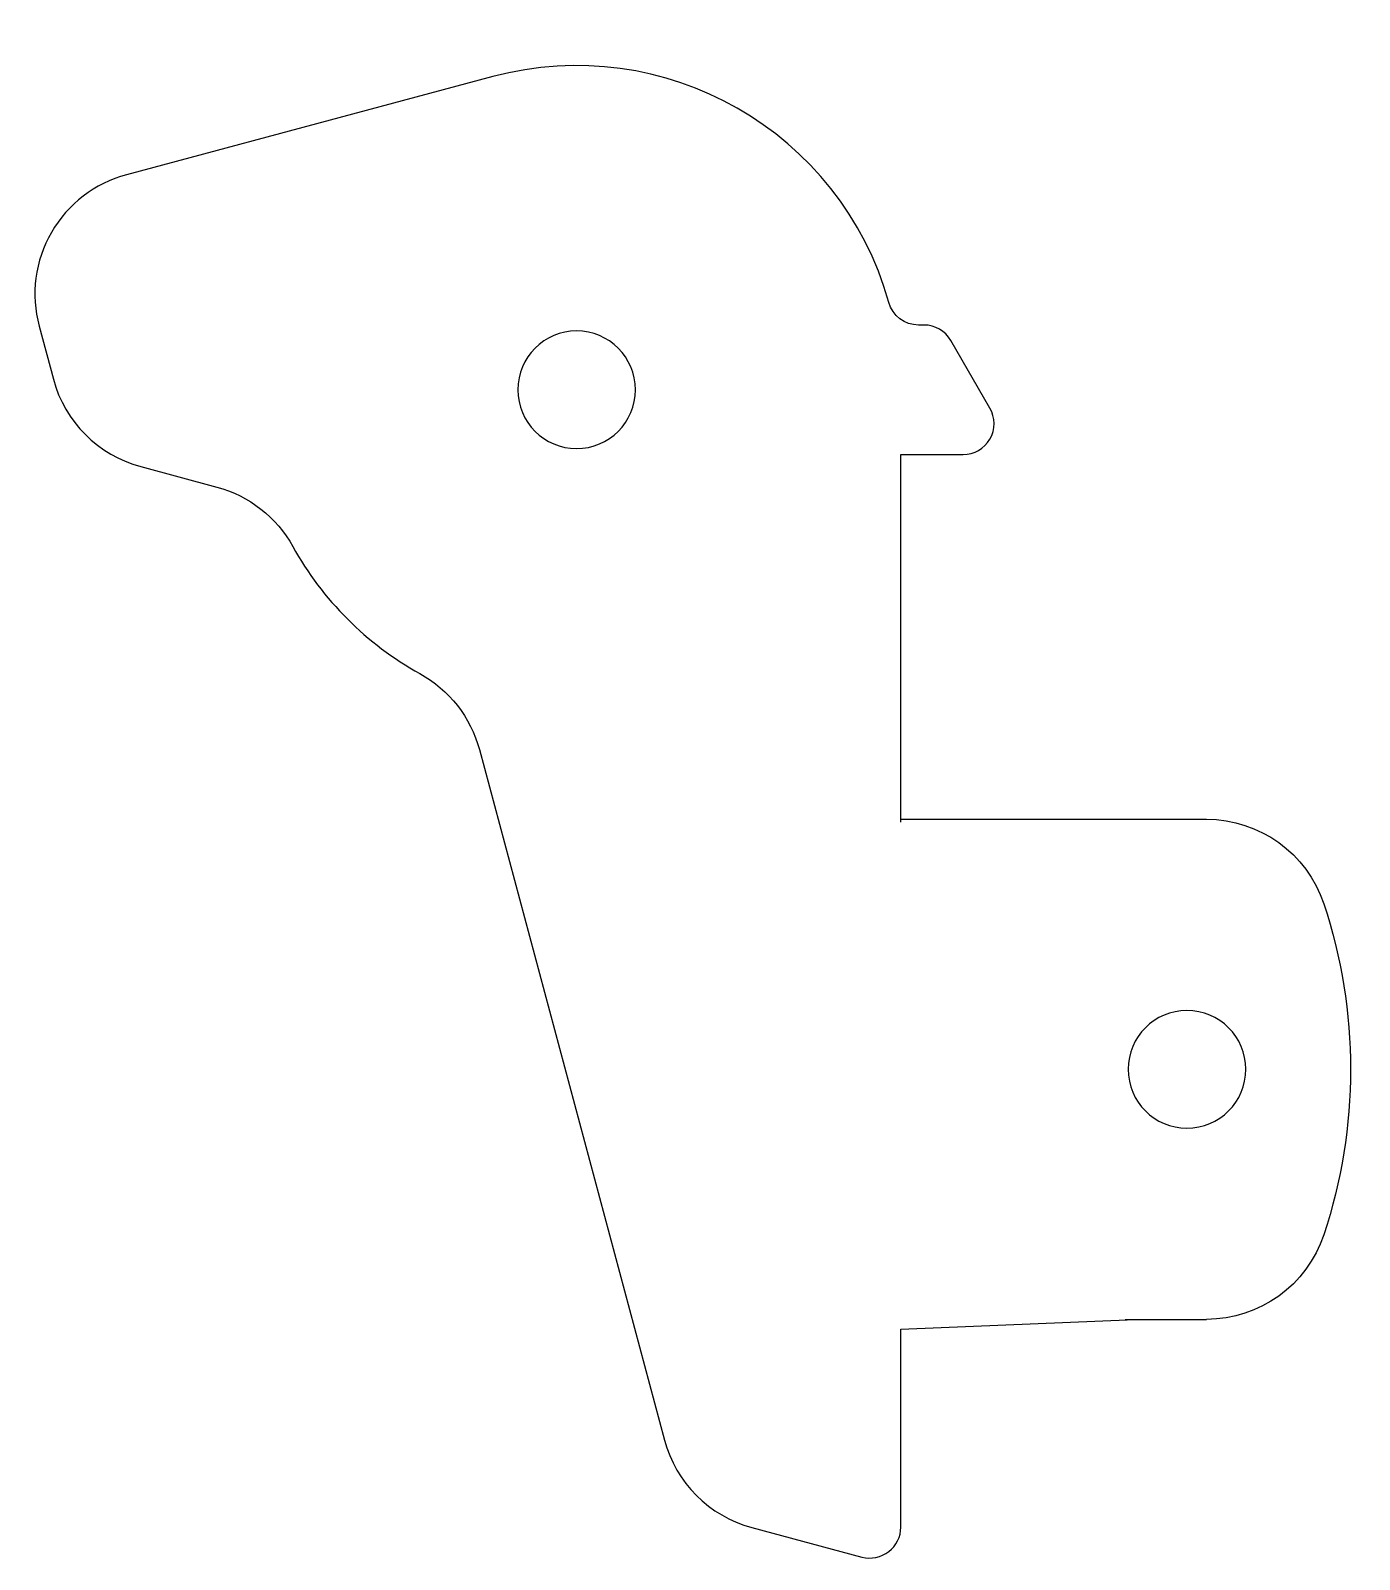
# Model space of a CAD drawing. Header units: inches. Extents: x -248 to 382, y -86 to 166.
# Drawn here: x -95.173 to -93.829, y 139.08 to 140.627 of the extents above; entities that cross this region are included whole.
import ezdxf

# ---------------------------------------------------------------- set-up
doc = ezdxf.new("R2010")
doc.units = ezdxf.units.IN
doc.header["$MEASUREMENT"] = 0
doc.layers.add('CUT', color=1, linetype='Continuous')

# ---------------------------------------------------------------- blocks, each defined once
blk = doc.blocks.new('HingeTop')
at = {"layer": 'CUT', "ltscale": 0.007812}
for p, q in [((-0.242, 0.2629), (-0.005, 0.253)), ((-0.015, 0.253), (0.0673, 0.253)), ((-0.242, -0.253), (-0.005, -0.253)), ((-0.015, -0.253), (0.0673, -0.253))]:
    blk.add_line(p, q, dxfattribs=at)
at = {"layer": 'CUT'}
blk.add_lwpolyline([(-0.242, -0.25), (-0.242, -0.622), (-0.1789, -0.622, -0.57735), (-0.1519, -0.6689), (-0.1914, -0.7374, -0.267949), (-0.2185, -0.753), (-0.224, -0.753, 0.336424), (-0.2541, -0.7758, -0.411031), (-0.6549, -1.0043), (-1.0255, -0.905, -0.414214), (-1.1138, -0.7519), (-1.0994, -0.6981, -0.267949), (-1.011, -0.6098), (-0.9341, -0.5891, 0.203798), (-0.8571, -0.5289, -0.141217), (-0.7286, -0.4004, 0.203798), (-0.6684, -0.3234), (-0.4812, 0.3751, -0.267949), (-0.3928, 0.4635), (-0.2813, 0.4934, -0.493145), (-0.242, 0.4632), (-0.242, 0.2629)], format="xyb", dxfattribs=at)
at = {"layer": 'CUT', "ltscale": 0.003906}
for centre in [(0.0475, 0), (-0.57, -0.6875)]:
    blk.add_circle(centre, 0.0595, dxfattribs=at)
at = {"layer": 'CUT', "ltscale": 0.007812}
for centre, radius, start, end in [((0.0673, 0.128), 0.125, 18.3655, 90), ((-0.3182, 0), 0.5312, 341.6345, 18.3655), ((0.0673, -0.128), 0.125, 270, 341.6345)]:
    blk.add_arc(centre, radius, start, end, dxfattribs=at)

msp = doc.modelspace()

# ---------------------------------------------------------------- block references
at = {"layer": 'CUT', "xscale": -1, "rotation": 180}
msp.add_blockref('HingeTop', (-94.0505, 139.5757), dxfattribs=at)

doc.saveas('drawing.dxf')
